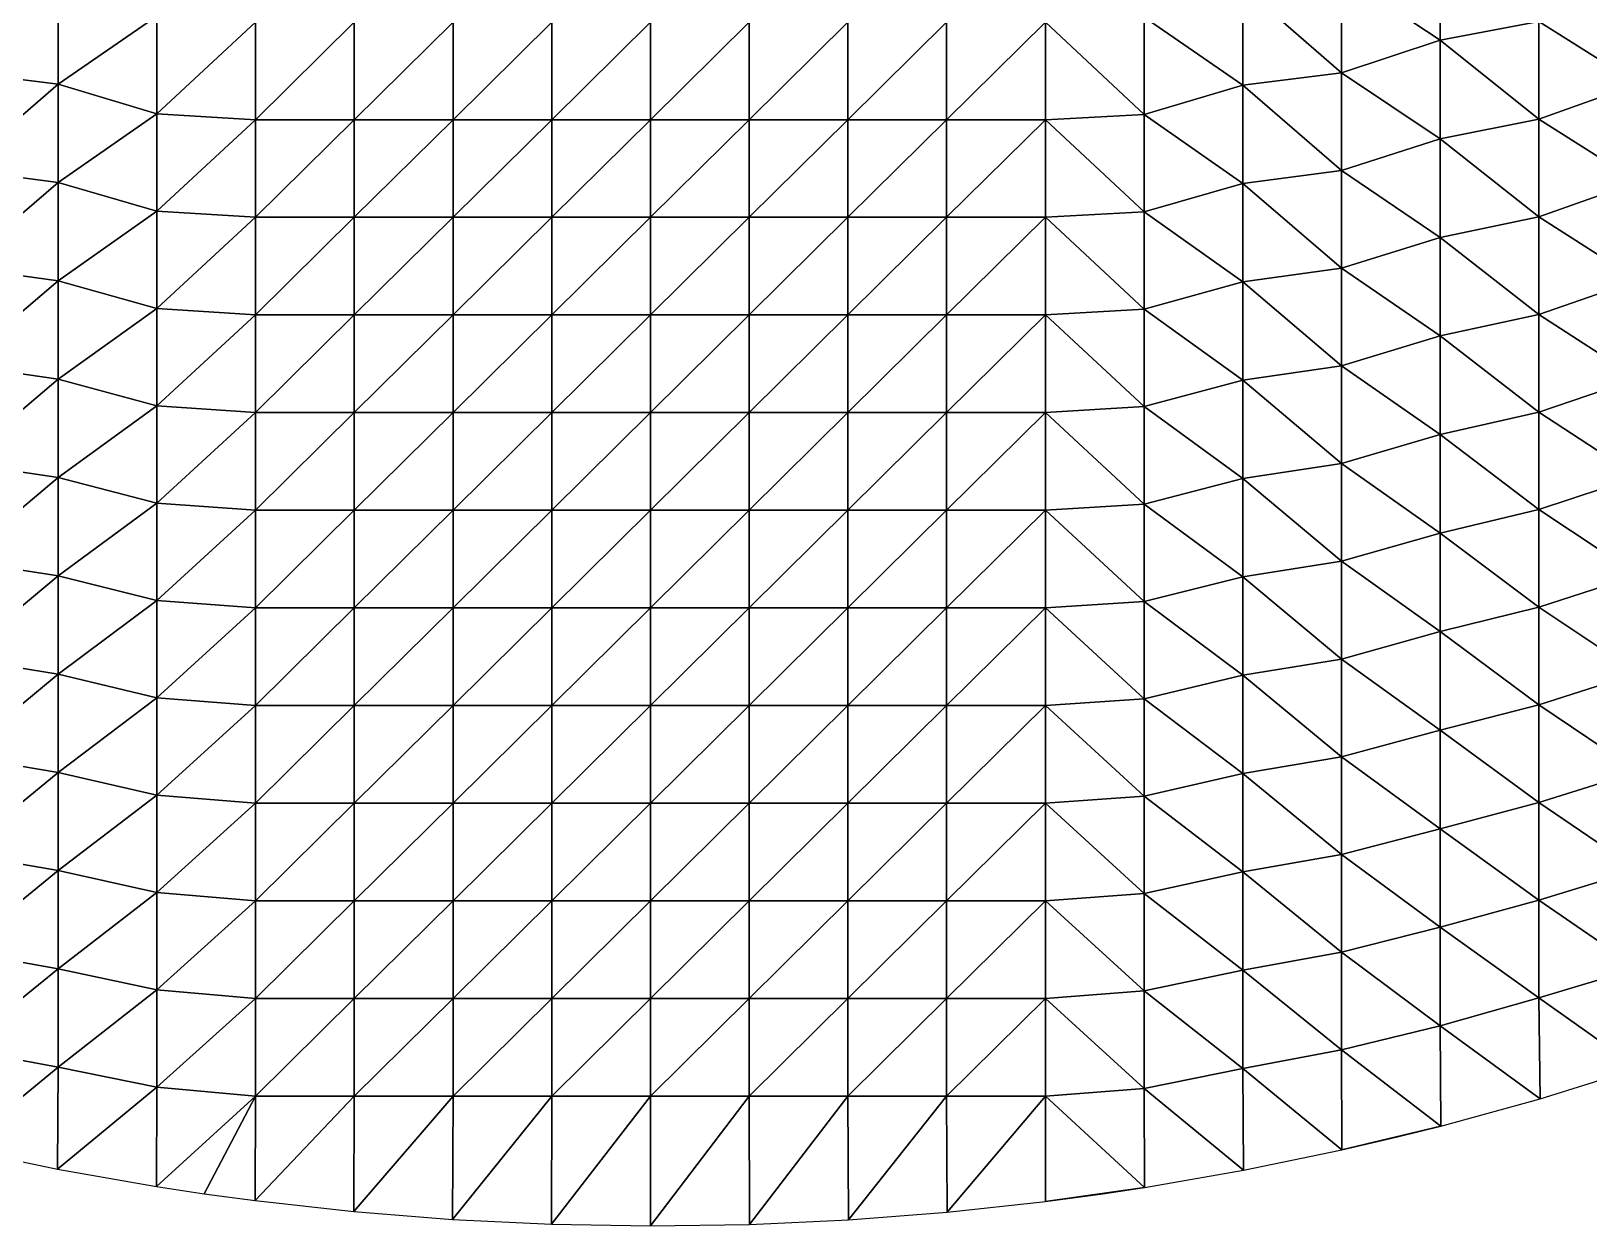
# Model space of a CAD drawing. Header units: inches. Extents: x -160 to 160, y -160 to 160.
# Drawn here: x -31.6 to 47.4, y -160 to -99.4 of the extents above; entities that cross this region are included whole.
import ezdxf

# ---------------------------------------------------------------- set-up
doc = ezdxf.new("R2010")
doc.units = ezdxf.units.IN
doc.header["$LTSCALE"] = 35.827254
doc.header["$MEASUREMENT"] = 0
doc.layers.add('1', color=7, linetype='CONTINUOUS')

msp = doc.modelspace()

# ---------------------------------------------------------------- linework, layer by layer
at = {"layer": '1', "linetype": 'CONTINUOUS'}
for points in [[(39.885, -99.906), (39.885, -94.91), (34.88, -96.594), (39.885, -99.906)], [(39.885, -99.906), (44.89, -98.958), (39.885, -94.91), (39.885, -99.906)], [(-35.19, -101.509), (-30.185, -97.155), (-35.19, -96.557), (-35.19, -101.509)], [(34.88, -101.548), (34.88, -96.594), (29.875, -97.191), (34.88, -101.548)], [(34.88, -101.548), (39.885, -99.906), (34.88, -96.594), (34.88, -101.548)], [(49.895, -102.107), (49.895, -97.126), (44.89, -98.958), (49.895, -102.107)], [(-30.185, -102.137), (-30.185, -97.155), (-35.19, -101.509), (-30.185, -102.137)], [(-30.185, -102.137), (-25.18, -98.692), (-30.185, -97.155), (-30.185, -102.137)], [(29.875, -102.176), (29.875, -97.191), (24.87, -98.729), (29.875, -102.176)], [(29.875, -102.176), (34.88, -101.548), (29.875, -97.191), (29.875, -102.176)], [(-25.18, -103.626), (-25.18, -98.692), (-30.185, -102.137), (-25.18, -103.626)], [(-25.18, -103.626), (-20.175, -98.982), (-25.18, -98.692), (-25.18, -103.626)], [(-20.175, -103.931), (-20.175, -98.982), (-25.18, -103.626), (-20.175, -103.931)], [(-15.17, -103.931), (-15.17, -98.982), (-20.175, -103.931), (-15.17, -103.931)], [(-20.175, -103.931), (-15.17, -98.982), (-20.175, -98.982), (-20.175, -103.931)], [(-10.165, -103.931), (-10.165, -98.982), (-15.17, -103.931), (-10.165, -103.931)], [(-15.17, -103.931), (-10.165, -98.982), (-15.17, -98.982), (-15.17, -103.931)], [(-5.16, -103.931), (-5.16, -98.982), (-10.165, -103.931), (-5.16, -103.931)], [(-10.165, -103.931), (-5.16, -98.982), (-10.165, -98.982), (-10.165, -103.931)], [(-0.155, -103.931), (-0.155, -98.982), (-5.16, -103.931), (-0.155, -103.931)], [(-5.16, -103.931), (-0.155, -98.982), (-5.16, -98.982), (-5.16, -103.931)], [(4.85, -103.931), (4.85, -98.982), (-0.155, -103.931), (4.85, -103.931)], [(-0.155, -103.931), (4.85, -98.982), (-0.155, -98.982), (-0.155, -103.931)], [(9.855, -103.931), (9.855, -98.982), (4.85, -103.931), (9.855, -103.931)], [(4.85, -103.931), (9.855, -98.982), (4.85, -98.982), (4.85, -103.931)], [(14.86, -103.931), (14.86, -98.982), (9.855, -103.931), (14.86, -103.931)], [(9.855, -103.931), (14.86, -98.982), (9.855, -98.982), (9.855, -103.931)], [(19.865, -103.931), (19.865, -98.982), (14.86, -103.931), (19.865, -103.931)], [(14.86, -103.931), (19.865, -98.982), (14.86, -98.982), (14.86, -103.931)], [(24.87, -103.665), (24.87, -98.729), (19.865, -98.982), (24.87, -103.665)], [(19.865, -103.931), (24.87, -103.665), (19.865, -98.982), (19.865, -103.931)], [(24.87, -103.665), (29.875, -102.176), (24.87, -98.729), (24.87, -103.665)], [(44.89, -103.906), (44.89, -98.958), (39.885, -99.906), (44.89, -103.906)], [(44.89, -103.906), (49.895, -102.107), (44.89, -98.958), (44.89, -103.906)], [(39.885, -104.901), (39.885, -99.906), (34.88, -101.548), (39.885, -104.901)], [(39.885, -104.901), (44.89, -103.906), (39.885, -99.906), (39.885, -104.901)], [(-35.19, -106.461), (-30.185, -102.137), (-35.19, -101.509), (-35.19, -106.461)], [(34.88, -106.501), (34.88, -101.548), (29.875, -102.176), (34.88, -106.501)], [(34.88, -106.501), (39.885, -104.901), (34.88, -101.548), (34.88, -106.501)], [(-30.185, -107.119), (-30.185, -102.137), (-35.19, -106.461), (-30.185, -107.119)], [(-30.185, -107.119), (-25.18, -103.626), (-30.185, -102.137), (-30.185, -107.119)], [(29.875, -107.16), (29.875, -102.176), (24.87, -103.665), (29.875, -107.16)], [(29.875, -107.16), (34.88, -106.501), (29.875, -102.176), (29.875, -107.16)], [(49.895, -107.088), (49.895, -102.107), (44.89, -103.906), (49.895, -107.088)], [(-25.18, -108.561), (-25.18, -103.626), (-30.185, -107.119), (-25.18, -108.561)], [(-25.18, -108.561), (-20.175, -103.931), (-25.18, -103.626), (-25.18, -108.561)], [(-20.175, -108.88), (-20.175, -103.931), (-25.18, -108.561), (-20.175, -108.88)], [(-15.17, -108.88), (-15.17, -103.931), (-20.175, -108.88), (-15.17, -108.88)], [(-20.175, -108.88), (-15.17, -103.931), (-20.175, -103.931), (-20.175, -108.88)], [(-10.165, -108.88), (-10.165, -103.931), (-15.17, -108.88), (-10.165, -108.88)], [(-15.17, -108.88), (-10.165, -103.931), (-15.17, -103.931), (-15.17, -108.88)], [(-5.16, -108.88), (-5.16, -103.931), (-10.165, -108.88), (-5.16, -108.88)], [(-10.165, -108.88), (-5.16, -103.931), (-10.165, -103.931), (-10.165, -108.88)], [(-0.155, -108.88), (-0.155, -103.931), (-5.16, -108.88), (-0.155, -108.88)], [(-5.16, -108.88), (-0.155, -103.931), (-5.16, -103.931), (-5.16, -108.88)], [(4.85, -108.88), (4.85, -103.931), (-0.155, -108.88), (4.85, -108.88)], [(-0.155, -108.88), (4.85, -103.931), (-0.155, -103.931), (-0.155, -108.88)], [(9.855, -108.88), (9.855, -103.931), (4.85, -108.88), (9.855, -108.88)], [(4.85, -108.88), (9.855, -103.931), (4.85, -103.931), (4.85, -108.88)], [(14.86, -108.88), (14.86, -103.931), (9.855, -108.88), (14.86, -108.88)], [(9.855, -108.88), (14.86, -103.931), (9.855, -103.931), (9.855, -108.88)], [(19.865, -108.88), (19.865, -103.931), (14.86, -108.88), (19.865, -108.88)], [(14.86, -108.88), (19.865, -103.931), (14.86, -103.931), (14.86, -108.88)], [(24.87, -108.602), (24.87, -103.665), (19.865, -103.931), (24.87, -108.602)], [(19.865, -108.88), (24.87, -108.602), (19.865, -103.931), (19.865, -108.88)], [(24.87, -108.602), (29.875, -107.16), (24.87, -103.665), (24.87, -108.602)], [(44.89, -108.853), (44.89, -103.906), (39.885, -104.901), (44.89, -108.853)], [(44.89, -108.853), (49.895, -107.088), (44.89, -103.906), (44.89, -108.853)], [(39.885, -109.896), (39.885, -104.901), (34.88, -106.501), (39.885, -109.896)], [(39.885, -109.896), (44.89, -108.853), (39.885, -104.901), (39.885, -109.896)], [(-35.19, -111.412), (-30.185, -107.119), (-35.19, -106.461), (-35.19, -111.412)], [(34.88, -111.455), (34.88, -106.501), (29.875, -107.16), (34.88, -111.455)], [(34.88, -111.455), (39.885, -109.896), (34.88, -106.501), (34.88, -111.455)], [(-30.185, -112.101), (-30.185, -107.119), (-35.19, -111.412), (-30.185, -112.101)], [(-30.185, -112.101), (-25.18, -108.561), (-30.185, -107.119), (-30.185, -112.101)], [(29.875, -112.144), (29.875, -107.16), (24.87, -108.602), (29.875, -112.144)], [(29.875, -112.144), (34.88, -111.455), (29.875, -107.16), (29.875, -112.144)], [(49.895, -112.068), (49.895, -107.088), (44.89, -108.853), (49.895, -112.068)], [(-25.18, -113.495), (-25.18, -108.561), (-30.185, -112.101), (-25.18, -113.495)], [(-25.18, -113.495), (-20.175, -108.88), (-25.18, -108.561), (-25.18, -113.495)], [(-20.175, -113.829), (-20.175, -108.88), (-25.18, -113.495), (-20.175, -113.829)], [(-15.17, -113.829), (-15.17, -108.88), (-20.175, -113.829), (-15.17, -113.829)], [(-20.175, -113.829), (-15.17, -108.88), (-20.175, -108.88), (-20.175, -113.829)], [(-10.165, -113.829), (-10.165, -108.88), (-15.17, -113.829), (-10.165, -113.829)], [(-15.17, -113.829), (-10.165, -108.88), (-15.17, -108.88), (-15.17, -113.829)], [(-5.16, -113.829), (-5.16, -108.88), (-10.165, -113.829), (-5.16, -113.829)], [(-10.165, -113.829), (-5.16, -108.88), (-10.165, -108.88), (-10.165, -113.829)], [(-0.155, -113.829), (-0.155, -108.88), (-5.16, -113.829), (-0.155, -113.829)], [(-5.16, -113.829), (-0.155, -108.88), (-5.16, -108.88), (-5.16, -113.829)], [(4.85, -113.829), (4.85, -108.88), (-0.155, -113.829), (4.85, -113.829)], [(-0.155, -113.829), (4.85, -108.88), (-0.155, -108.88), (-0.155, -113.829)], [(9.855, -113.829), (9.855, -108.88), (4.85, -113.829), (9.855, -113.829)], [(4.85, -113.829), (9.855, -108.88), (4.85, -108.88), (4.85, -113.829)], [(14.86, -113.829), (14.86, -108.88), (9.855, -113.829), (14.86, -113.829)], [(9.855, -113.829), (14.86, -108.88), (9.855, -108.88), (9.855, -113.829)], [(19.865, -113.829), (19.865, -108.88), (14.86, -113.829), (19.865, -113.829)], [(14.86, -113.829), (19.865, -108.88), (14.86, -108.88), (14.86, -113.829)], [(24.87, -113.538), (24.87, -108.602), (19.865, -108.88), (24.87, -113.538)], [(19.865, -113.829), (24.87, -113.538), (19.865, -108.88), (19.865, -113.829)], [(24.87, -113.538), (29.875, -112.144), (24.87, -108.602), (24.87, -113.538)], [(44.89, -113.801), (44.89, -108.853), (39.885, -109.896), (44.89, -113.801)], [(44.89, -113.801), (49.895, -112.068), (44.89, -108.853), (44.89, -113.801)], [(39.885, -114.892), (39.885, -109.896), (34.88, -111.455), (39.885, -114.892)], [(39.885, -114.892), (44.89, -113.801), (39.885, -109.896), (39.885, -114.892)], [(-35.19, -116.364), (-30.185, -112.101), (-35.19, -111.412), (-35.19, -116.364)], [(-30.185, -117.084), (-30.185, -112.101), (-35.19, -116.364), (-30.185, -117.084)], [(-30.185, -117.084), (-25.18, -113.495), (-30.185, -112.101), (-30.185, -117.084)], [(34.88, -116.408), (34.88, -111.455), (29.875, -112.144), (34.88, -116.408)], [(34.88, -116.408), (39.885, -114.892), (34.88, -111.455), (34.88, -116.408)], [(49.895, -117.049), (49.895, -112.068), (44.89, -113.801), (49.895, -117.049)], [(29.875, -117.128), (29.875, -112.144), (24.87, -113.538), (29.875, -117.128)], [(29.875, -117.128), (34.88, -116.408), (29.875, -112.144), (29.875, -117.128)], [(-25.18, -118.43), (-25.18, -113.495), (-30.185, -117.084), (-25.18, -118.43)], [(-25.18, -118.43), (-20.175, -113.829), (-25.18, -113.495), (-25.18, -118.43)], [(24.87, -118.475), (24.87, -113.538), (19.865, -113.829), (24.87, -118.475)], [(24.87, -118.475), (29.875, -117.128), (24.87, -113.538), (24.87, -118.475)], [(-20.175, -118.778), (-20.175, -113.829), (-25.18, -118.43), (-20.175, -118.778)], [(-15.17, -118.778), (-15.17, -113.829), (-20.175, -118.778), (-15.17, -118.778)], [(-20.175, -118.778), (-15.17, -113.829), (-20.175, -113.829), (-20.175, -118.778)], [(-10.165, -118.778), (-10.165, -113.829), (-15.17, -118.778), (-10.165, -118.778)], [(-15.17, -118.778), (-10.165, -113.829), (-15.17, -113.829), (-15.17, -118.778)], [(-5.16, -118.778), (-5.16, -113.829), (-10.165, -118.778), (-5.16, -118.778)], [(-10.165, -118.778), (-5.16, -113.829), (-10.165, -113.829), (-10.165, -118.778)], [(-0.155, -118.778), (-0.155, -113.829), (-5.16, -118.778), (-0.155, -118.778)], [(-5.16, -118.778), (-0.155, -113.829), (-5.16, -113.829), (-5.16, -118.778)], [(4.85, -118.778), (4.85, -113.829), (-0.155, -118.778), (4.85, -118.778)], [(-0.155, -118.778), (4.85, -113.829), (-0.155, -113.829), (-0.155, -118.778)], [(9.855, -118.778), (9.855, -113.829), (4.85, -118.778), (9.855, -118.778)], [(4.85, -118.778), (9.855, -113.829), (4.85, -113.829), (4.85, -118.778)], [(14.86, -118.778), (14.86, -113.829), (9.855, -118.778), (14.86, -118.778)], [(9.855, -118.778), (14.86, -113.829), (9.855, -113.829), (9.855, -118.778)], [(19.865, -118.778), (19.865, -113.829), (14.86, -118.778), (19.865, -118.778)], [(14.86, -118.778), (19.865, -113.829), (14.86, -113.829), (14.86, -118.778)], [(19.865, -118.778), (24.87, -118.475), (19.865, -113.829), (19.865, -118.778)], [(44.89, -118.749), (44.89, -113.801), (39.885, -114.892), (44.89, -118.749)], [(44.89, -118.749), (49.895, -117.049), (44.89, -113.801), (44.89, -118.749)], [(39.885, -119.887), (39.885, -114.892), (34.88, -116.408), (39.885, -119.887)], [(39.885, -119.887), (44.89, -118.749), (39.885, -114.892), (39.885, -119.887)], [(-35.19, -121.316), (-30.185, -117.084), (-35.19, -116.364), (-35.19, -121.316)], [(34.88, -121.362), (34.88, -116.408), (29.875, -117.128), (34.88, -121.362)], [(34.88, -121.362), (39.885, -119.887), (34.88, -116.408), (34.88, -121.362)], [(-30.185, -122.066), (-30.185, -117.084), (-35.19, -121.316), (-30.185, -122.066)], [(-30.185, -122.066), (-25.18, -118.43), (-30.185, -117.084), (-30.185, -122.066)], [(29.875, -122.112), (29.875, -117.128), (24.87, -118.475), (29.875, -122.112)], [(29.875, -122.112), (34.88, -121.362), (29.875, -117.128), (29.875, -122.112)], [(49.895, -122.03), (49.895, -117.049), (44.89, -118.749), (49.895, -122.03)], [(-25.18, -123.365), (-25.18, -118.43), (-30.185, -122.066), (-25.18, -123.365)], [(-25.18, -123.365), (-20.175, -118.778), (-25.18, -118.43), (-25.18, -123.365)], [(-20.175, -123.727), (-20.175, -118.778), (-25.18, -123.365), (-20.175, -123.727)], [(-15.17, -123.727), (-15.17, -118.778), (-20.175, -123.727), (-15.17, -123.727)], [(-20.175, -123.727), (-15.17, -118.778), (-20.175, -118.778), (-20.175, -123.727)], [(-10.165, -123.727), (-10.165, -118.778), (-15.17, -123.727), (-10.165, -123.727)], [(-15.17, -123.727), (-10.165, -118.778), (-15.17, -118.778), (-15.17, -123.727)], [(-5.16, -123.727), (-5.16, -118.778), (-10.165, -123.727), (-5.16, -123.727)], [(-10.165, -123.727), (-5.16, -118.778), (-10.165, -118.778), (-10.165, -123.727)], [(-0.155, -123.727), (-0.155, -118.778), (-5.16, -123.727), (-0.155, -123.727)], [(-5.16, -123.727), (-0.155, -118.778), (-5.16, -118.778), (-5.16, -123.727)], [(4.85, -123.727), (4.85, -118.778), (-0.155, -123.727), (4.85, -123.727)], [(-0.155, -123.727), (4.85, -118.778), (-0.155, -118.778), (-0.155, -123.727)], [(9.855, -123.727), (9.855, -118.778), (4.85, -123.727), (9.855, -123.727)], [(4.85, -123.727), (9.855, -118.778), (4.85, -118.778), (4.85, -123.727)], [(14.86, -123.727), (14.86, -118.778), (9.855, -123.727), (14.86, -123.727)], [(9.855, -123.727), (14.86, -118.778), (9.855, -118.778), (9.855, -123.727)], [(19.865, -123.727), (19.865, -118.778), (14.86, -123.727), (19.865, -123.727)], [(14.86, -123.727), (19.865, -118.778), (14.86, -118.778), (14.86, -123.727)], [(24.87, -123.411), (24.87, -118.475), (19.865, -118.778), (24.87, -123.411)], [(19.865, -123.727), (24.87, -123.411), (19.865, -118.778), (19.865, -123.727)], [(24.87, -123.411), (29.875, -122.112), (24.87, -118.475), (24.87, -123.411)], [(44.89, -123.697), (44.89, -118.749), (39.885, -119.887), (44.89, -123.697)], [(44.89, -123.697), (49.895, -122.03), (44.89, -118.749), (44.89, -123.697)], [(39.885, -124.882), (39.885, -119.887), (34.88, -121.362), (39.885, -124.882)], [(39.885, -124.882), (44.89, -123.697), (39.885, -119.887), (39.885, -124.882)], [(-35.19, -126.267), (-30.185, -122.066), (-35.19, -121.316), (-35.19, -126.267)], [(34.88, -126.316), (34.88, -121.362), (29.875, -122.112), (34.88, -126.316)], [(34.88, -126.316), (39.885, -124.882), (34.88, -121.362), (34.88, -126.316)], [(-30.185, -127.048), (-30.185, -122.066), (-35.19, -126.267), (-30.185, -127.048)], [(-30.185, -127.048), (-25.18, -123.365), (-30.185, -122.066), (-30.185, -127.048)], [(29.875, -127.097), (29.875, -122.112), (24.87, -123.411), (29.875, -127.097)], [(29.875, -127.097), (34.88, -126.316), (29.875, -122.112), (29.875, -127.097)], [(49.895, -127.011), (49.895, -122.03), (44.89, -123.697), (49.895, -127.011)], [(-25.18, -128.299), (-25.18, -123.365), (-30.185, -127.048), (-25.18, -128.299)], [(-25.18, -128.299), (-20.175, -123.727), (-25.18, -123.365), (-25.18, -128.299)], [(-20.175, -128.676), (-20.175, -123.727), (-25.18, -128.299), (-20.175, -128.676)], [(-15.17, -128.676), (-15.17, -123.727), (-20.175, -128.676), (-15.17, -128.676)], [(-20.175, -128.676), (-15.17, -123.727), (-20.175, -123.727), (-20.175, -128.676)], [(-10.165, -128.676), (-10.165, -123.727), (-15.17, -128.676), (-10.165, -128.676)], [(-15.17, -128.676), (-10.165, -123.727), (-15.17, -123.727), (-15.17, -128.676)], [(-5.16, -128.676), (-5.16, -123.727), (-10.165, -128.676), (-5.16, -128.676)], [(-10.165, -128.676), (-5.16, -123.727), (-10.165, -123.727), (-10.165, -128.676)], [(-0.155, -128.676), (-0.155, -123.727), (-5.16, -128.676), (-0.155, -128.676)], [(-5.16, -128.676), (-0.155, -123.727), (-5.16, -123.727), (-5.16, -128.676)], [(4.85, -128.676), (4.85, -123.727), (-0.155, -128.676), (4.85, -128.676)], [(-0.155, -128.676), (4.85, -123.727), (-0.155, -123.727), (-0.155, -128.676)], [(9.855, -128.676), (9.855, -123.727), (4.85, -128.676), (9.855, -128.676)], [(4.85, -128.676), (9.855, -123.727), (4.85, -123.727), (4.85, -128.676)], [(14.86, -128.676), (14.86, -123.727), (9.855, -128.676), (14.86, -128.676)], [(9.855, -128.676), (14.86, -123.727), (9.855, -123.727), (9.855, -128.676)], [(19.865, -128.676), (19.865, -123.727), (14.86, -128.676), (19.865, -128.676)], [(14.86, -128.676), (19.865, -123.727), (14.86, -123.727), (14.86, -128.676)], [(24.87, -128.348), (24.87, -123.411), (19.865, -123.727), (24.87, -128.348)], [(19.865, -128.676), (24.87, -128.348), (19.865, -123.727), (19.865, -128.676)], [(24.87, -128.348), (29.875, -127.097), (24.87, -123.411), (24.87, -128.348)], [(44.89, -128.645), (44.89, -123.697), (39.885, -124.882), (44.89, -128.645)], [(44.89, -128.645), (49.895, -127.011), (44.89, -123.697), (44.89, -128.645)], [(39.885, -129.877), (39.885, -124.882), (34.88, -126.316), (39.885, -129.877)], [(39.885, -129.877), (44.89, -128.645), (39.885, -124.882), (39.885, -129.877)], [(-35.19, -131.219), (-30.185, -127.048), (-35.19, -126.267), (-35.19, -131.219)], [(34.88, -131.269), (34.88, -126.316), (29.875, -127.097), (34.88, -131.269)], [(34.88, -131.269), (39.885, -129.877), (34.88, -126.316), (34.88, -131.269)], [(-30.185, -132.03), (-30.185, -127.048), (-35.19, -131.219), (-30.185, -132.03)], [(-30.185, -132.03), (-25.18, -128.299), (-30.185, -127.048), (-30.185, -132.03)], [(29.875, -132.081), (29.875, -127.097), (24.87, -128.348), (29.875, -132.081)], [(29.875, -132.081), (34.88, -131.269), (29.875, -127.097), (29.875, -132.081)], [(49.895, -131.992), (49.895, -127.011), (44.89, -128.645), (49.895, -131.992)], [(-25.18, -133.234), (-25.18, -128.299), (-30.185, -132.03), (-25.18, -133.234)], [(-25.18, -133.234), (-20.175, -128.676), (-25.18, -128.299), (-25.18, -133.234)], [(-20.175, -133.625), (-20.175, -128.676), (-25.18, -133.234), (-20.175, -133.625)], [(-15.17, -133.625), (-15.17, -128.676), (-20.175, -133.625), (-15.17, -133.625)], [(-20.175, -133.625), (-15.17, -128.676), (-20.175, -128.676), (-20.175, -133.625)], [(-10.165, -133.625), (-10.165, -128.676), (-15.17, -133.625), (-10.165, -133.625)], [(-15.17, -133.625), (-10.165, -128.676), (-15.17, -128.676), (-15.17, -133.625)], [(-5.16, -133.625), (-5.16, -128.676), (-10.165, -133.625), (-5.16, -133.625)], [(-10.165, -133.625), (-5.16, -128.676), (-10.165, -128.676), (-10.165, -133.625)], [(-0.155, -133.625), (-0.155, -128.676), (-5.16, -133.625), (-0.155, -133.625)], [(-5.16, -133.625), (-0.155, -128.676), (-5.16, -128.676), (-5.16, -133.625)], [(4.85, -133.625), (4.85, -128.676), (-0.155, -133.625), (4.85, -133.625)], [(-0.155, -133.625), (4.85, -128.676), (-0.155, -128.676), (-0.155, -133.625)], [(9.855, -133.625), (9.855, -128.676), (4.85, -133.625), (9.855, -133.625)], [(4.85, -133.625), (9.855, -128.676), (4.85, -128.676), (4.85, -133.625)], [(14.86, -133.625), (14.86, -128.676), (9.855, -133.625), (14.86, -133.625)], [(9.855, -133.625), (14.86, -128.676), (9.855, -128.676), (9.855, -133.625)], [(19.865, -133.625), (19.865, -128.676), (14.86, -133.625), (19.865, -133.625)], [(14.86, -133.625), (19.865, -128.676), (14.86, -128.676), (14.86, -133.625)], [(24.87, -133.284), (24.87, -128.348), (19.865, -128.676), (24.87, -133.284)], [(19.865, -133.625), (24.87, -133.284), (19.865, -128.676), (19.865, -133.625)], [(24.87, -133.284), (29.875, -132.081), (24.87, -128.348), (24.87, -133.284)], [(44.89, -133.593), (44.89, -128.645), (39.885, -129.877), (44.89, -133.593)], [(44.89, -133.593), (49.895, -131.992), (44.89, -128.645), (44.89, -133.593)], [(39.885, -134.873), (39.885, -129.877), (34.88, -131.269), (39.885, -134.873)], [(39.885, -134.873), (44.89, -133.593), (39.885, -129.877), (39.885, -134.873)], [(-35.19, -136.17), (-30.185, -132.03), (-35.19, -131.219), (-35.19, -136.17)], [(34.88, -136.223), (34.88, -131.269), (29.875, -132.081), (34.88, -136.223)], [(34.88, -136.223), (39.885, -134.873), (34.88, -131.269), (34.88, -136.223)], [(-30.185, -137.013), (-30.185, -132.03), (-35.19, -136.17), (-30.185, -137.013)], [(-30.185, -137.013), (-25.18, -133.234), (-30.185, -132.03), (-30.185, -137.013)], [(29.875, -137.065), (29.875, -132.081), (24.87, -133.284), (29.875, -137.065)], [(29.875, -137.065), (34.88, -136.223), (29.875, -132.081), (29.875, -137.065)], [(49.895, -136.972), (49.895, -131.992), (44.89, -133.593), (49.895, -136.972)], [(-25.18, -138.168), (-25.18, -133.234), (-30.185, -137.013), (-25.18, -138.168)], [(-25.18, -138.168), (-20.175, -133.625), (-25.18, -133.234), (-25.18, -138.168)], [(24.87, -138.221), (24.87, -133.284), (19.865, -133.625), (24.87, -138.221)], [(24.87, -138.221), (29.875, -137.065), (24.87, -133.284), (24.87, -138.221)], [(-20.175, -138.574), (-20.175, -133.625), (-25.18, -138.168), (-20.175, -138.574)], [(-15.17, -138.574), (-15.17, -133.625), (-20.175, -138.574), (-15.17, -138.574)], [(-20.175, -138.574), (-15.17, -133.625), (-20.175, -133.625), (-20.175, -138.574)], [(-10.165, -138.574), (-10.165, -133.625), (-15.17, -138.574), (-10.165, -138.574)], [(-15.17, -138.574), (-10.165, -133.625), (-15.17, -133.625), (-15.17, -138.574)], [(-5.16, -138.574), (-5.16, -133.625), (-10.165, -138.574), (-5.16, -138.574)], [(-10.165, -138.574), (-5.16, -133.625), (-10.165, -133.625), (-10.165, -138.574)], [(-0.155, -138.574), (-0.155, -133.625), (-5.16, -138.574), (-0.155, -138.574)], [(-5.16, -138.574), (-0.155, -133.625), (-5.16, -133.625), (-5.16, -138.574)], [(4.85, -138.574), (4.85, -133.625), (-0.155, -138.574), (4.85, -138.574)], [(-0.155, -138.574), (4.85, -133.625), (-0.155, -133.625), (-0.155, -138.574)], [(9.855, -138.574), (9.855, -133.625), (4.85, -138.574), (9.855, -138.574)], [(4.85, -138.574), (9.855, -133.625), (4.85, -133.625), (4.85, -138.574)], [(14.86, -138.574), (14.86, -133.625), (9.855, -138.574), (14.86, -138.574)], [(9.855, -138.574), (14.86, -133.625), (9.855, -133.625), (9.855, -138.574)], [(19.865, -138.574), (19.865, -133.625), (14.86, -138.574), (19.865, -138.574)], [(14.86, -138.574), (19.865, -133.625), (14.86, -133.625), (14.86, -138.574)], [(19.865, -138.574), (24.87, -138.221), (19.865, -133.625), (19.865, -138.574)], [(44.89, -138.541), (44.89, -133.593), (39.885, -134.873), (44.89, -138.541)], [(44.89, -138.541), (49.895, -136.972), (44.89, -133.593), (44.89, -138.541)], [(39.885, -139.868), (39.885, -134.873), (34.88, -136.223), (39.885, -139.868)], [(39.885, -139.868), (44.89, -138.541), (39.885, -134.873), (39.885, -139.868)], [(-35.19, -141.122), (-30.185, -137.013), (-35.19, -136.17), (-35.19, -141.122)], [(34.88, -141.176), (34.88, -136.223), (29.875, -137.065), (34.88, -141.176)], [(34.88, -141.176), (39.885, -139.868), (34.88, -136.223), (34.88, -141.176)], [(-30.185, -141.995), (-30.185, -137.013), (-35.19, -141.122), (-30.185, -141.995)], [(-30.185, -141.995), (-25.18, -138.168), (-30.185, -137.013), (-30.185, -141.995)], [(29.875, -142.049), (29.875, -137.065), (24.87, -138.221), (29.875, -142.049)], [(29.875, -142.049), (34.88, -141.176), (29.875, -137.065), (29.875, -142.049)], [(49.895, -141.953), (49.895, -136.972), (44.89, -138.541), (49.895, -141.953)], [(-25.18, -143.103), (-25.18, -138.168), (-30.185, -141.995), (-25.18, -143.103)], [(-25.18, -143.103), (-20.175, -138.574), (-25.18, -138.168), (-25.18, -143.103)], [(-20.175, -143.523), (-20.175, -138.574), (-25.18, -143.103), (-20.175, -143.523)], [(-15.17, -143.523), (-15.17, -138.574), (-20.175, -143.523), (-15.17, -143.523)], [(-20.175, -143.523), (-15.17, -138.574), (-20.175, -138.574), (-20.175, -143.523)], [(-10.165, -143.523), (-10.165, -138.574), (-15.17, -143.523), (-10.165, -143.523)], [(-15.17, -143.523), (-10.165, -138.574), (-15.17, -138.574), (-15.17, -143.523)], [(-5.16, -143.523), (-5.16, -138.574), (-10.165, -143.523), (-5.16, -143.523)], [(-10.165, -143.523), (-5.16, -138.574), (-10.165, -138.574), (-10.165, -143.523)], [(-0.155, -143.523), (-0.155, -138.574), (-5.16, -143.523), (-0.155, -143.523)], [(-5.16, -143.523), (-0.155, -138.574), (-5.16, -138.574), (-5.16, -143.523)], [(4.85, -143.523), (4.85, -138.574), (-0.155, -143.523), (4.85, -143.523)], [(-0.155, -143.523), (4.85, -138.574), (-0.155, -138.574), (-0.155, -143.523)], [(9.855, -143.523), (9.855, -138.574), (4.85, -143.523), (9.855, -143.523)], [(4.85, -143.523), (9.855, -138.574), (4.85, -138.574), (4.85, -143.523)], [(14.86, -143.523), (14.86, -138.574), (9.855, -143.523), (14.86, -143.523)], [(9.855, -143.523), (14.86, -138.574), (9.855, -138.574), (9.855, -143.523)], [(19.865, -143.523), (19.865, -138.574), (14.86, -143.523), (19.865, -143.523)], [(14.86, -143.523), (19.865, -138.574), (14.86, -138.574), (14.86, -143.523)], [(24.87, -143.157), (24.87, -138.221), (19.865, -138.574), (24.87, -143.157)], [(19.865, -143.523), (24.87, -143.157), (19.865, -138.574), (19.865, -143.523)], [(24.87, -143.157), (29.875, -142.049), (24.87, -138.221), (24.87, -143.157)], [(44.89, -143.489), (44.89, -138.541), (39.885, -139.868), (44.89, -143.489)], [(44.89, -143.489), (49.895, -141.953), (44.89, -138.541), (44.89, -143.489)], [(39.885, -144.863), (39.885, -139.868), (34.88, -141.176), (39.885, -144.863)], [(39.885, -144.863), (44.89, -143.489), (39.885, -139.868), (39.885, -144.863)], [(-35.19, -146.074), (-30.185, -141.995), (-35.19, -141.122), (-35.19, -146.074)], [(34.88, -146.13), (34.88, -141.176), (29.875, -142.049), (34.88, -146.13)], [(34.88, -146.13), (39.885, -144.863), (34.88, -141.176), (34.88, -146.13)], [(-30.185, -146.977), (-30.185, -141.995), (-35.19, -146.074), (-30.185, -146.977)], [(-30.185, -146.977), (-25.18, -143.103), (-30.185, -141.995), (-30.185, -146.977)], [(29.875, -147.033), (29.875, -142.049), (24.87, -143.157), (29.875, -147.033)], [(29.875, -147.033), (34.88, -146.13), (29.875, -142.049), (29.875, -147.033)], [(49.895, -146.934), (49.895, -141.953), (44.89, -143.489), (49.895, -146.934)], [(-25.18, -148.038), (-25.18, -143.103), (-30.185, -146.977), (-25.18, -148.038)], [(-25.18, -148.038), (-20.175, -143.523), (-25.18, -143.103), (-25.18, -148.038)], [(-20.175, -148.472), (-20.175, -143.523), (-25.18, -148.038), (-20.175, -148.472)], [(-15.17, -148.472), (-15.17, -143.523), (-20.175, -148.472), (-15.17, -148.472)], [(-20.175, -148.472), (-15.17, -143.523), (-20.175, -143.523), (-20.175, -148.472)], [(-10.165, -148.472), (-10.165, -143.523), (-15.17, -148.472), (-10.165, -148.472)], [(-15.17, -148.472), (-10.165, -143.523), (-15.17, -143.523), (-15.17, -148.472)], [(-5.16, -148.472), (-5.16, -143.523), (-10.165, -148.472), (-5.16, -148.472)], [(-10.165, -148.472), (-5.16, -143.523), (-10.165, -143.523), (-10.165, -148.472)], [(-0.155, -148.472), (-0.155, -143.523), (-5.16, -148.472), (-0.155, -148.472)], [(-5.16, -148.472), (-0.155, -143.523), (-5.16, -143.523), (-5.16, -148.472)], [(4.85, -148.472), (4.85, -143.523), (-0.155, -148.472), (4.85, -148.472)], [(-0.155, -148.472), (4.85, -143.523), (-0.155, -143.523), (-0.155, -148.472)], [(9.855, -148.472), (9.855, -143.523), (4.85, -148.472), (9.855, -148.472)], [(4.85, -148.472), (9.855, -143.523), (4.85, -143.523), (4.85, -148.472)], [(14.86, -148.472), (14.86, -143.523), (9.855, -148.472), (14.86, -148.472)], [(9.855, -148.472), (14.86, -143.523), (9.855, -143.523), (9.855, -148.472)], [(19.865, -148.472), (19.865, -143.523), (14.86, -148.472), (19.865, -148.472)], [(14.86, -148.472), (19.865, -143.523), (14.86, -143.523), (14.86, -148.472)], [(24.87, -148.094), (24.87, -143.157), (19.865, -143.523), (24.87, -148.094)], [(19.865, -148.472), (24.87, -148.094), (19.865, -143.523), (19.865, -148.472)], [(24.87, -148.094), (29.875, -147.033), (24.87, -143.157), (24.87, -148.094)], [(44.89, -148.437), (44.89, -143.489), (39.885, -144.863), (44.89, -148.437)], [(44.89, -148.437), (49.895, -146.934), (44.89, -143.489), (44.89, -148.437)], [(39.885, -149.859), (39.885, -144.863), (34.88, -146.13), (39.885, -149.859)], [(39.885, -149.859), (44.89, -148.437), (39.885, -144.863), (39.885, -149.859)], [(-35.19, -151.025), (-30.185, -146.977), (-35.19, -146.074), (-35.19, -151.025)], [(34.88, -151.083), (34.88, -146.13), (29.875, -147.033), (34.88, -151.083)], [(34.88, -151.083), (39.885, -149.859), (34.88, -146.13), (34.88, -151.083)], [(-30.185, -151.96), (-30.185, -146.977), (-35.19, -151.025), (-30.185, -151.96)], [(-30.185, -151.96), (-25.18, -148.038), (-30.185, -146.977), (-30.185, -151.96)], [(29.875, -152.017), (29.875, -147.033), (24.87, -148.094), (29.875, -152.017)], [(29.875, -152.017), (34.88, -151.083), (29.875, -147.033), (29.875, -152.017)], [(49.923, -152.012), (49.895, -146.934), (44.89, -148.437), (49.923, -152.012)], [(-25.18, -152.972), (-25.18, -148.038), (-30.185, -151.96), (-25.18, -152.972)], [(-25.18, -152.972), (-20.175, -148.472), (-25.18, -148.038), (-25.18, -152.972)], [(24.87, -153.03), (24.87, -148.094), (19.865, -148.472), (24.87, -153.03)], [(24.87, -153.03), (29.875, -152.017), (24.87, -148.094), (24.87, -153.03)], [(44.944, -153.558), (44.89, -148.437), (39.885, -149.859), (44.944, -153.558)], [(44.944, -153.558), (49.923, -152.012), (44.89, -148.437), (44.944, -153.558)], [(-20.175, -153.421), (-20.175, -148.472), (-25.18, -152.972), (-20.175, -153.421)], [(-15.17, -153.421), (-15.17, -148.472), (-20.175, -153.421), (-15.17, -153.421)], [(-20.175, -153.421), (-15.17, -148.472), (-20.175, -148.472), (-20.175, -153.421)], [(-10.165, -153.421), (-10.165, -148.472), (-15.17, -153.421), (-10.165, -153.421)], [(-15.17, -153.421), (-10.165, -148.472), (-15.17, -148.472), (-15.17, -153.421)], [(-5.16, -153.421), (-5.16, -148.472), (-10.165, -153.421), (-5.16, -153.421)], [(-10.165, -153.421), (-5.16, -148.472), (-10.165, -148.472), (-10.165, -153.421)], [(-0.155, -153.421), (-0.155, -148.472), (-5.16, -153.421), (-0.155, -153.421)], [(-5.16, -153.421), (-0.155, -148.472), (-5.16, -148.472), (-5.16, -153.421)], [(4.85, -153.421), (4.85, -148.472), (-0.155, -153.421), (4.85, -153.421)], [(-0.155, -153.421), (4.85, -148.472), (-0.155, -148.472), (-0.155, -153.421)], [(9.855, -153.421), (9.855, -148.472), (4.85, -153.421), (9.855, -153.421)], [(4.85, -153.421), (9.855, -148.472), (4.85, -148.472), (4.85, -153.421)], [(14.86, -153.421), (14.86, -148.472), (9.855, -153.421), (14.86, -153.421)], [(9.855, -153.421), (14.86, -148.472), (9.855, -148.472), (9.855, -153.421)], [(19.865, -153.421), (19.865, -148.472), (14.86, -153.421), (19.865, -153.421)], [(14.86, -153.421), (19.865, -148.472), (14.86, -148.472), (14.86, -153.421)], [(19.865, -153.421), (24.87, -153.03), (19.865, -148.472), (19.865, -153.421)], [(39.912, -154.941), (39.885, -149.859), (34.88, -151.083), (39.912, -154.941)], [(39.912, -154.941), (44.944, -153.558), (39.885, -149.859), (39.912, -154.941)], [(-35.207, -156.078), (-30.185, -151.96), (-35.19, -151.025), (-35.207, -156.078)], [(34.899, -156.147), (34.88, -151.083), (29.875, -152.017), (34.899, -156.147)], [(34.899, -156.147), (39.912, -154.941), (34.88, -151.083), (34.899, -156.147)], [(-30.214, -157.121), (-30.185, -151.96), (-35.207, -156.078), (-30.214, -157.121)], [(-30.214, -157.121), (-25.18, -152.972), (-30.185, -151.96), (-30.214, -157.121)], [(29.904, -157.181), (29.875, -152.017), (24.87, -153.03), (29.904, -157.181)], [(29.904, -157.181), (34.899, -156.147), (29.875, -152.017), (29.904, -157.181)], [(-25.198, -158.003), (-25.18, -152.972), (-30.214, -157.121), (-25.198, -158.003)], [(-25.198, -158.003), (-20.175, -153.421), (-25.18, -152.972), (-25.198, -158.003)], [(24.886, -158.053), (24.87, -153.03), (19.865, -153.421), (24.886, -158.053)], [(24.886, -158.053), (29.904, -157.181), (24.87, -153.03), (24.886, -158.053)], [(-22.774, -158.37), (-20.175, -153.421), (-25.198, -158.003), (-22.774, -158.37)], [(-20.188, -158.721), (-20.175, -153.421), (-22.774, -158.37), (-20.188, -158.721)], [(-15.193, -159.277), (-15.17, -153.421), (-20.188, -158.721), (-15.193, -159.277)], [(-20.188, -158.721), (-15.17, -153.421), (-20.175, -153.421), (-20.188, -158.721)], [(-10.189, -159.675), (-10.165, -153.421), (-15.193, -159.277), (-10.189, -159.675)], [(-15.193, -159.277), (-10.165, -153.421), (-15.17, -153.421), (-15.193, -159.277)], [(-5.18, -159.916), (-5.16, -153.421), (-10.189, -159.675), (-5.18, -159.916)], [(-10.189, -159.675), (-5.16, -153.421), (-10.165, -153.421), (-10.189, -159.675)], [(-0.156, -159.999), (-0.155, -153.421), (-5.18, -159.916), (-0.156, -159.999)], [(-5.18, -159.916), (-0.155, -153.421), (-5.16, -153.421), (-5.18, -159.916)], [(4.869, -159.926), (4.85, -153.421), (-0.156, -159.999), (4.869, -159.926)], [(-0.156, -159.999), (4.85, -153.421), (-0.155, -153.421), (-0.156, -159.999)], [(4.869, -159.926), (9.855, -153.421), (4.85, -153.421), (4.869, -159.926)], [(9.879, -159.695), (9.855, -153.421), (4.869, -159.926), (9.879, -159.695)], [(9.879, -159.695), (14.86, -153.421), (9.855, -153.421), (9.879, -159.695)], [(14.883, -159.306), (14.86, -153.421), (9.879, -159.695), (14.883, -159.306)], [(14.883, -159.306), (19.865, -153.421), (14.86, -153.421), (14.883, -159.306)], [(19.879, -158.76), (19.865, -153.421), (14.883, -159.306), (19.879, -158.76)], [(19.879, -158.76), (24.886, -158.053), (19.865, -153.421), (19.879, -158.76)], [(37.722, -155.489), (39.912, -154.941), (34.899, -156.147), (37.722, -155.489)], [(22.774, -158.37), (24.886, -158.053), (19.879, -158.76), (22.774, -158.37)]]:
    msp.add_3dface(points, dxfattribs=at)

doc.saveas('drawing.dxf')
